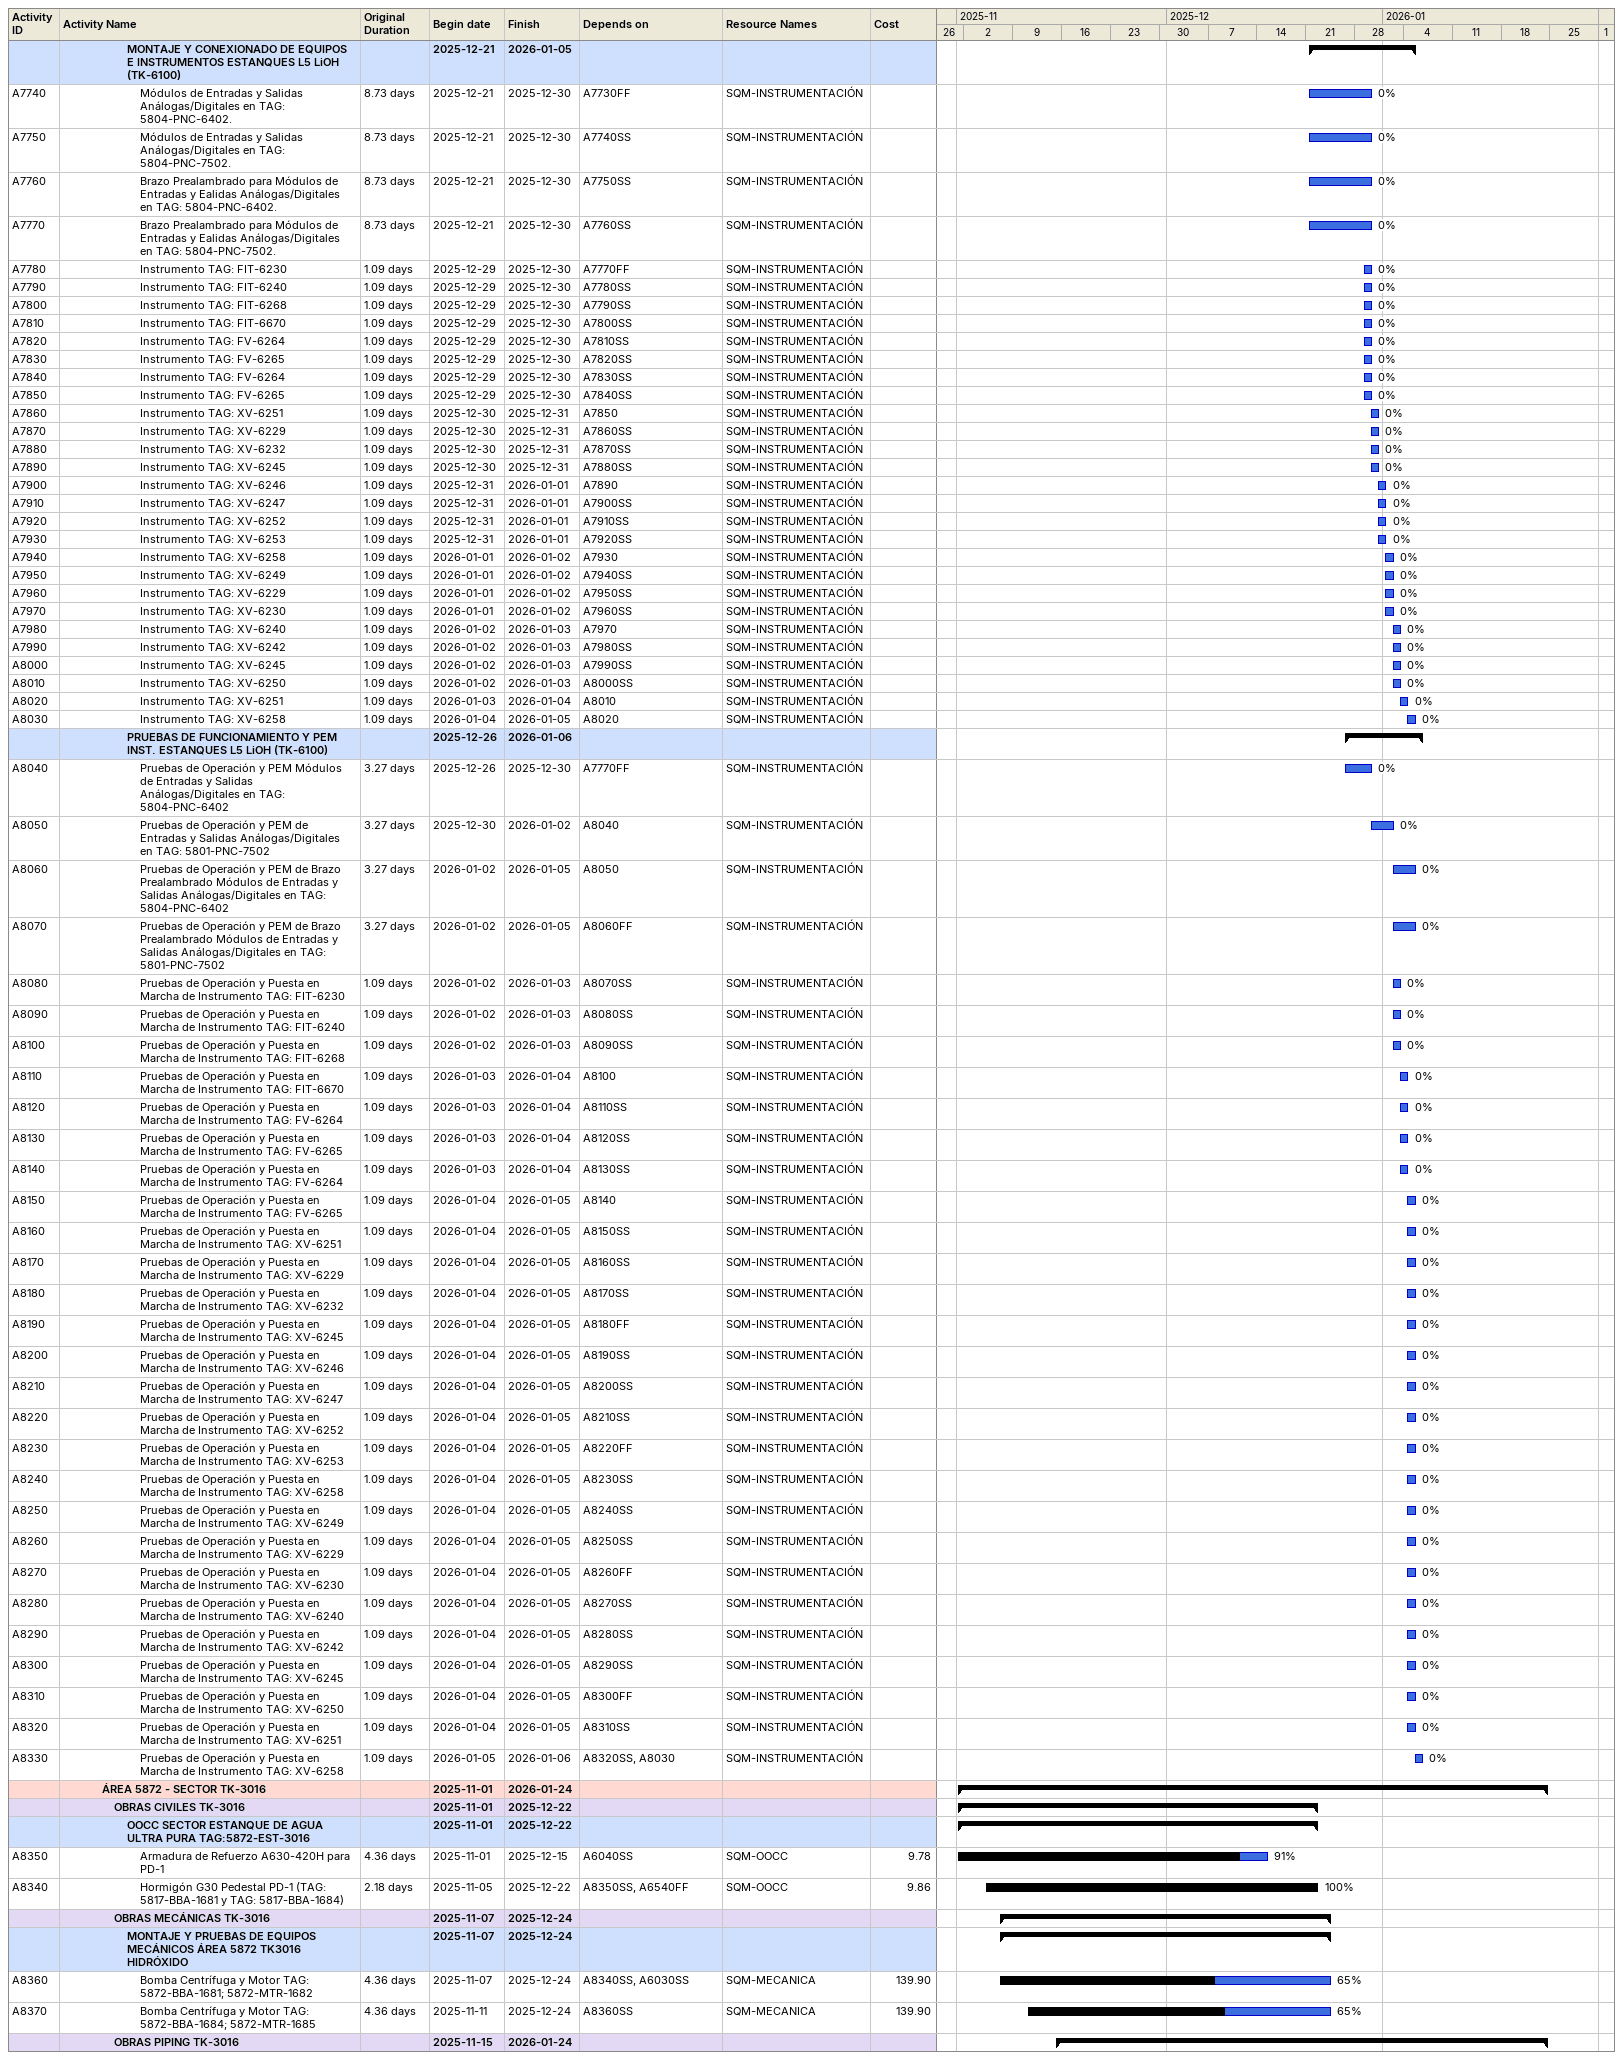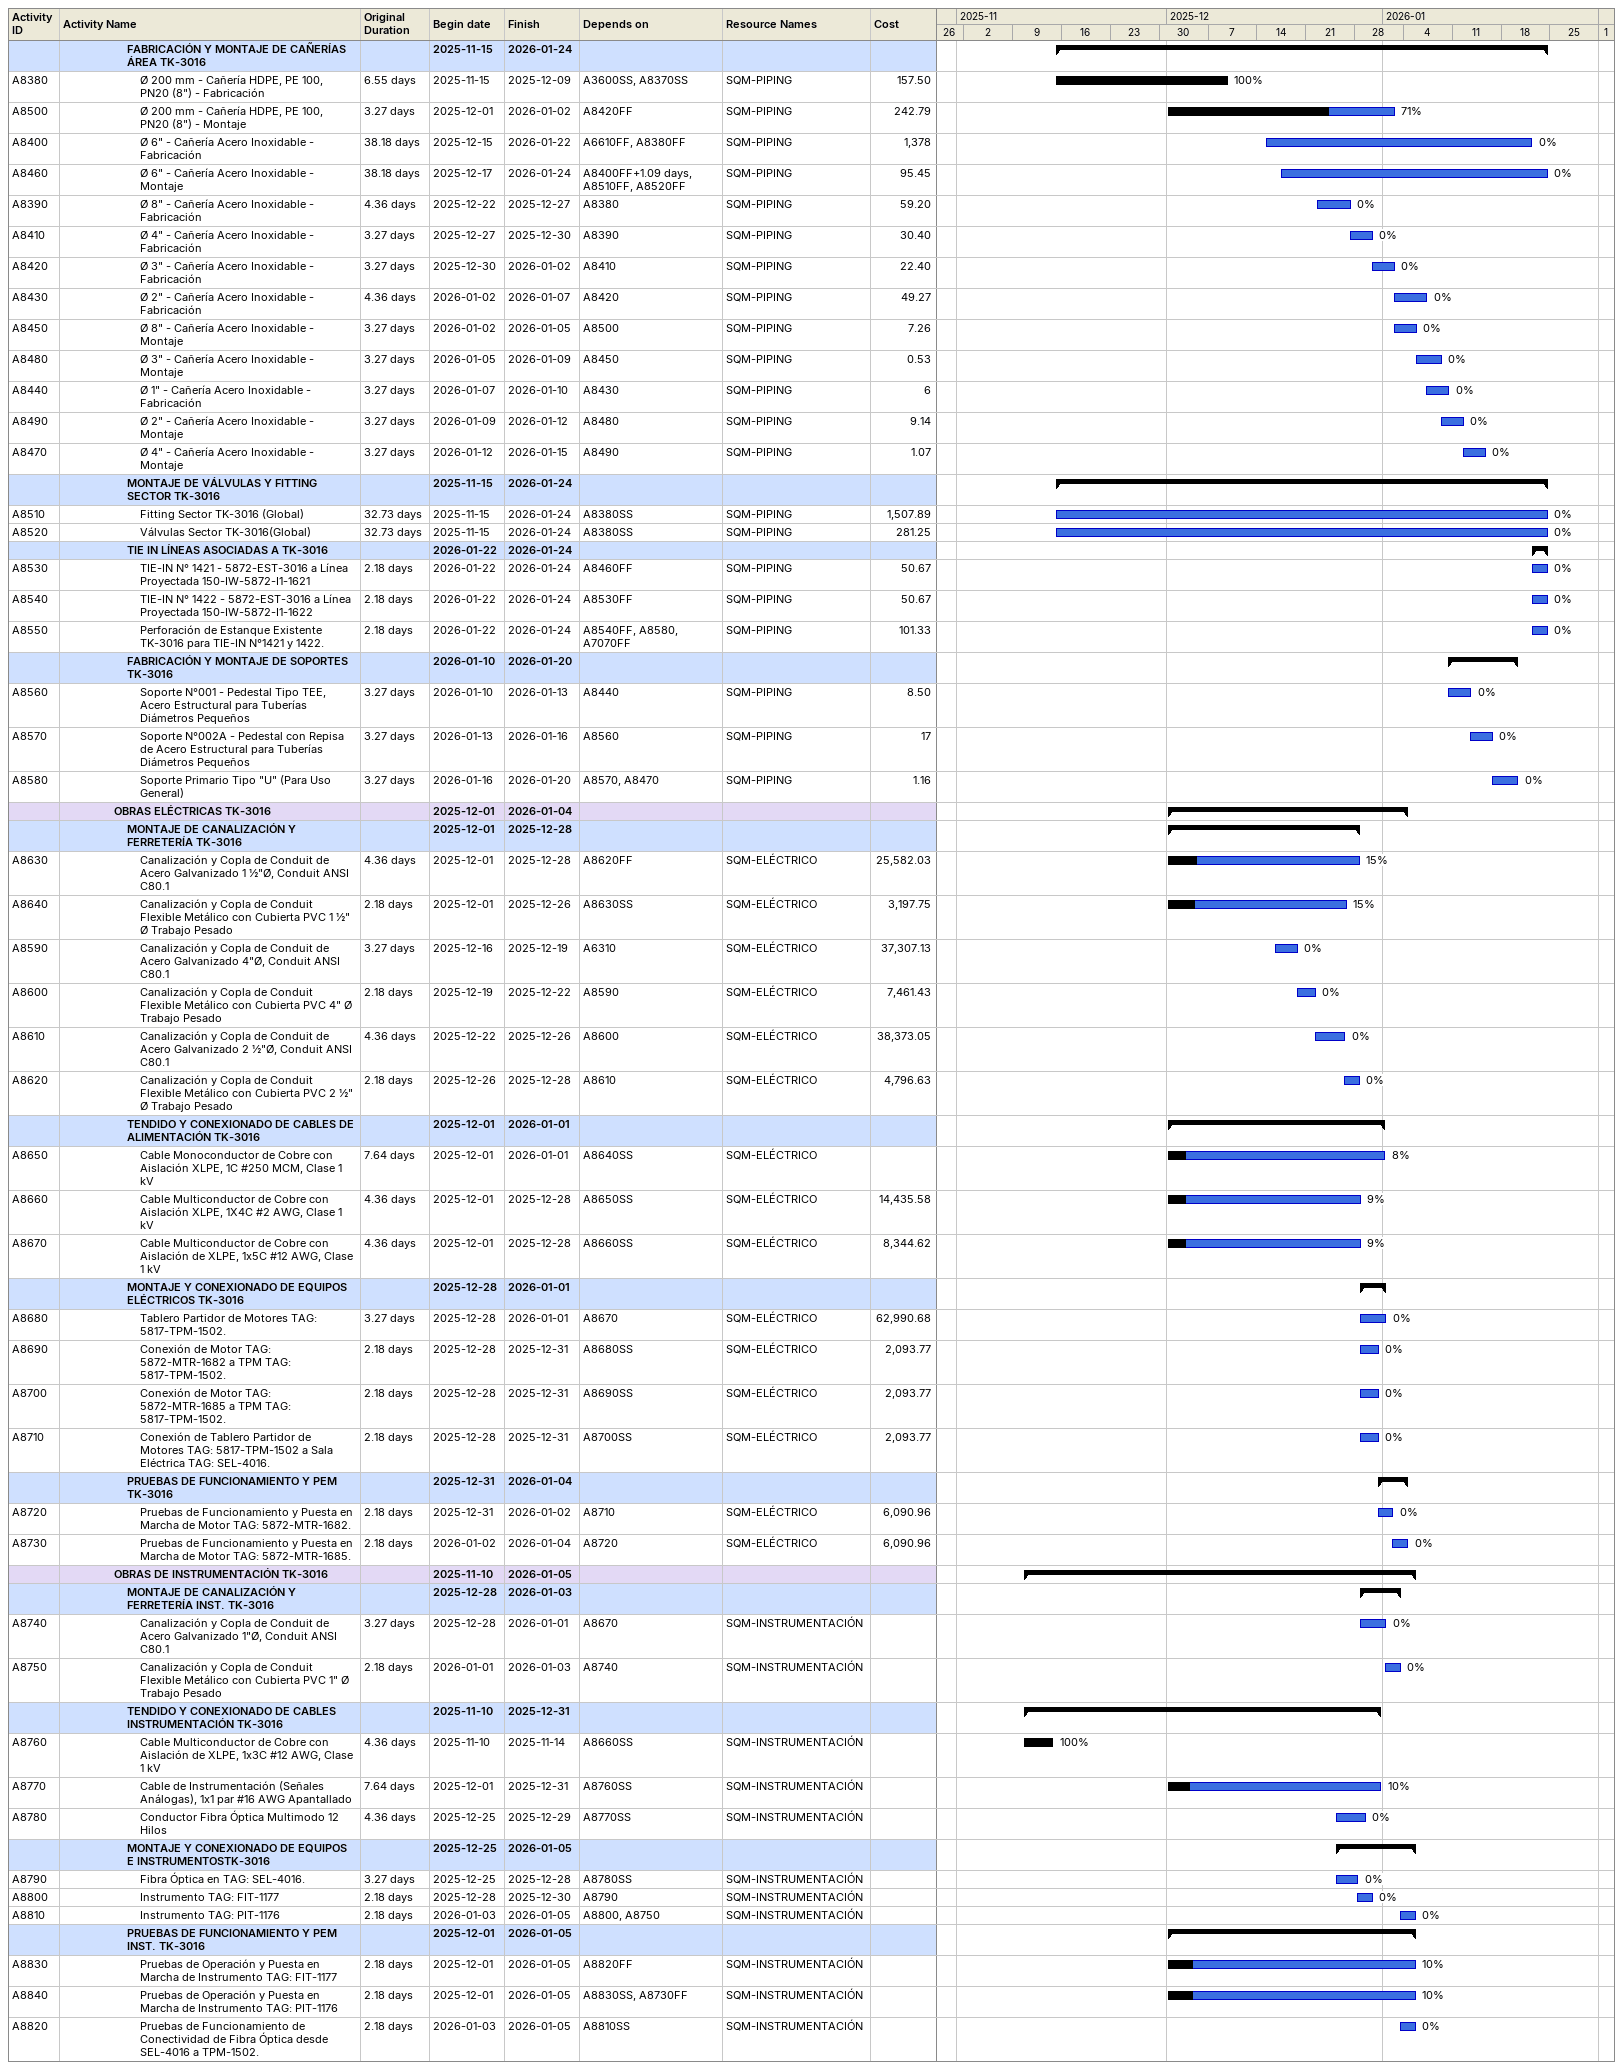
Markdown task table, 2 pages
| ID | Level | Task | Original duration | Start | Finish | Predecessors | Resources | % complete | Cost |
|---|---|---|---|---|---|---|---|---|---|
|  | 6 | **MONTAJE Y CONEXIONADO DE EQUIPOS E INSTRUMENTOS ESTANQUES L5 LiOH (TK-6100)** |  | 2025-12-21 | 2026-01-05 |  |  |  |  |
| A7740 | 7 | Módulos de Entradas y Salidas Análogas/Digitales en TAG: 5804-PNC-6402. | 8.73d | 2025-12-21 | 2025-12-30 | A7730FF | SQM-INSTRUMENTACIÓN | 0 |  |
| A7750 | 7 | Módulos de Entradas y Salidas Análogas/Digitales en TAG: 5804-PNC-7502. | 8.73d | 2025-12-21 | 2025-12-30 | A7740SS | SQM-INSTRUMENTACIÓN | 0 |  |
| A7760 | 7 | Brazo Prealambrado para Módulos de Entradas y Ealidas Análogas/Digitales en TAG: 5804-PNC-6402. | 8.73d | 2025-12-21 | 2025-12-30 | A7750SS | SQM-INSTRUMENTACIÓN | 0 |  |
| A7770 | 7 | Brazo Prealambrado para Módulos de Entradas y Ealidas Análogas/Digitales en TAG: 5804-PNC-7502. | 8.73d | 2025-12-21 | 2025-12-30 | A7760SS | SQM-INSTRUMENTACIÓN | 0 |  |
| A7780 | 7 | Instrumento TAG: FIT-6230 | 1.09d | 2025-12-29 | 2025-12-30 | A7770FF | SQM-INSTRUMENTACIÓN | 0 |  |
| A7790 | 7 | Instrumento TAG: FIT-6240 | 1.09d | 2025-12-29 | 2025-12-30 | A7780SS | SQM-INSTRUMENTACIÓN | 0 |  |
| A7800 | 7 | Instrumento TAG: FIT-6268 | 1.09d | 2025-12-29 | 2025-12-30 | A7790SS | SQM-INSTRUMENTACIÓN | 0 |  |
| A7810 | 7 | Instrumento TAG: FIT-6670 | 1.09d | 2025-12-29 | 2025-12-30 | A7800SS | SQM-INSTRUMENTACIÓN | 0 |  |
| A7820 | 7 | Instrumento TAG: FV-6264 | 1.09d | 2025-12-29 | 2025-12-30 | A7810SS | SQM-INSTRUMENTACIÓN | 0 |  |
| A7830 | 7 | Instrumento TAG: FV-6265 | 1.09d | 2025-12-29 | 2025-12-30 | A7820SS | SQM-INSTRUMENTACIÓN | 0 |  |
| A7840 | 7 | Instrumento TAG: FV-6264 | 1.09d | 2025-12-29 | 2025-12-30 | A7830SS | SQM-INSTRUMENTACIÓN | 0 |  |
| A7850 | 7 | Instrumento TAG: FV-6265 | 1.09d | 2025-12-29 | 2025-12-30 | A7840SS | SQM-INSTRUMENTACIÓN | 0 |  |
| A7860 | 7 | Instrumento TAG: XV-6251 | 1.09d | 2025-12-30 | 2025-12-31 | A7850 | SQM-INSTRUMENTACIÓN | 0 |  |
| A7870 | 7 | Instrumento TAG: XV-6229 | 1.09d | 2025-12-30 | 2025-12-31 | A7860SS | SQM-INSTRUMENTACIÓN | 0 |  |
| A7880 | 7 | Instrumento TAG: XV-6232 | 1.09d | 2025-12-30 | 2025-12-31 | A7870SS | SQM-INSTRUMENTACIÓN | 0 |  |
| A7890 | 7 | Instrumento TAG: XV-6245 | 1.09d | 2025-12-30 | 2025-12-31 | A7880SS | SQM-INSTRUMENTACIÓN | 0 |  |
| A7900 | 7 | Instrumento TAG: XV-6246 | 1.09d | 2025-12-31 | 2026-01-01 | A7890 | SQM-INSTRUMENTACIÓN | 0 |  |
| A7910 | 7 | Instrumento TAG: XV-6247 | 1.09d | 2025-12-31 | 2026-01-01 | A7900SS | SQM-INSTRUMENTACIÓN | 0 |  |
| A7920 | 7 | Instrumento TAG: XV-6252 | 1.09d | 2025-12-31 | 2026-01-01 | A7910SS | SQM-INSTRUMENTACIÓN | 0 |  |
| A7930 | 7 | Instrumento TAG: XV-6253 | 1.09d | 2025-12-31 | 2026-01-01 | A7920SS | SQM-INSTRUMENTACIÓN | 0 |  |
| A7940 | 7 | Instrumento TAG: XV-6258 | 1.09d | 2026-01-01 | 2026-01-02 | A7930 | SQM-INSTRUMENTACIÓN | 0 |  |
| A7950 | 7 | Instrumento TAG: XV-6249 | 1.09d | 2026-01-01 | 2026-01-02 | A7940SS | SQM-INSTRUMENTACIÓN | 0 |  |
| A7960 | 7 | Instrumento TAG: XV-6229 | 1.09d | 2026-01-01 | 2026-01-02 | A7950SS | SQM-INSTRUMENTACIÓN | 0 |  |
| A7970 | 7 | Instrumento TAG: XV-6230 | 1.09d | 2026-01-01 | 2026-01-02 | A7960SS | SQM-INSTRUMENTACIÓN | 0 |  |
| A7980 | 7 | Instrumento TAG: XV-6240 | 1.09d | 2026-01-02 | 2026-01-03 | A7970 | SQM-INSTRUMENTACIÓN | 0 |  |
| A7990 | 7 | Instrumento TAG: XV-6242 | 1.09d | 2026-01-02 | 2026-01-03 | A7980SS | SQM-INSTRUMENTACIÓN | 0 |  |
| A8000 | 7 | Instrumento TAG: XV-6245 | 1.09d | 2026-01-02 | 2026-01-03 | A7990SS | SQM-INSTRUMENTACIÓN | 0 |  |
| A8010 | 7 | Instrumento TAG: XV-6250 | 1.09d | 2026-01-02 | 2026-01-03 | A8000SS | SQM-INSTRUMENTACIÓN | 0 |  |
| A8020 | 7 | Instrumento TAG: XV-6251 | 1.09d | 2026-01-03 | 2026-01-04 | A8010 | SQM-INSTRUMENTACIÓN | 0 |  |
| A8030 | 7 | Instrumento TAG: XV-6258 | 1.09d | 2026-01-04 | 2026-01-05 | A8020 | SQM-INSTRUMENTACIÓN | 0 |  |
|  | 6 | **PRUEBAS DE FUNCIONAMIENTO Y PEM INST. ESTANQUES L5 LiOH (TK-6100)** |  | 2025-12-26 | 2026-01-06 |  |  |  |  |
| A8040 | 7 | Pruebas de Operación y PEM Módulos de Entradas y Salidas Análogas/Digitales en TAG: 5804-PNC-6402 | 3.27d | 2025-12-26 | 2025-12-30 | A7770FF | SQM-INSTRUMENTACIÓN | 0 |  |
| A8050 | 7 | Pruebas de Operación y PEM de Entradas y Salidas Análogas/Digitales en TAG: 5801-PNC-7502 | 3.27d | 2025-12-30 | 2026-01-02 | A8040 | SQM-INSTRUMENTACIÓN | 0 |  |
| A8060 | 7 | Pruebas de Operación y PEM de Brazo Prealambrado Módulos de Entradas y Salidas Análogas/Digitales en TAG: 5804-PNC-6402 | 3.27d | 2026-01-02 | 2026-01-05 | A8050 | SQM-INSTRUMENTACIÓN | 0 |  |
| A8070 | 7 | Pruebas de Operación y PEM de Brazo Prealambrado Módulos de Entradas y Salidas Análogas/Digitales en TAG: 5801-PNC-7502 | 3.27d | 2026-01-02 | 2026-01-05 | A8060FF | SQM-INSTRUMENTACIÓN | 0 |  |
| A8080 | 7 | Pruebas de Operación y Puesta en Marcha de Instrumento TAG: FIT-6230 | 1.09d | 2026-01-02 | 2026-01-03 | A8070SS | SQM-INSTRUMENTACIÓN | 0 |  |
| A8090 | 7 | Pruebas de Operación y Puesta en Marcha de Instrumento TAG: FIT-6240 | 1.09d | 2026-01-02 | 2026-01-03 | A8080SS | SQM-INSTRUMENTACIÓN | 0 |  |
| A8100 | 7 | Pruebas de Operación y Puesta en Marcha de Instrumento TAG: FIT-6268 | 1.09d | 2026-01-02 | 2026-01-03 | A8090SS | SQM-INSTRUMENTACIÓN | 0 |  |
| A8110 | 7 | Pruebas de Operación y Puesta en Marcha de Instrumento TAG: FIT-6670 | 1.09d | 2026-01-03 | 2026-01-04 | A8100 | SQM-INSTRUMENTACIÓN | 0 |  |
| A8120 | 7 | Pruebas de Operación y Puesta en Marcha de Instrumento TAG: FV-6264 | 1.09d | 2026-01-03 | 2026-01-04 | A8110SS | SQM-INSTRUMENTACIÓN | 0 |  |
| A8130 | 7 | Pruebas de Operación y Puesta en Marcha de Instrumento TAG: FV-6265 | 1.09d | 2026-01-03 | 2026-01-04 | A8120SS | SQM-INSTRUMENTACIÓN | 0 |  |
| A8140 | 7 | Pruebas de Operación y Puesta en Marcha de Instrumento TAG: FV-6264 | 1.09d | 2026-01-03 | 2026-01-04 | A8130SS | SQM-INSTRUMENTACIÓN | 0 |  |
| A8150 | 7 | Pruebas de Operación y Puesta en Marcha de Instrumento TAG: FV-6265 | 1.09d | 2026-01-04 | 2026-01-05 | A8140 | SQM-INSTRUMENTACIÓN | 0 |  |
| A8160 | 7 | Pruebas de Operación y Puesta en Marcha de Instrumento TAG: XV-6251 | 1.09d | 2026-01-04 | 2026-01-05 | A8150SS | SQM-INSTRUMENTACIÓN | 0 |  |
| A8170 | 7 | Pruebas de Operación y Puesta en Marcha de Instrumento TAG: XV-6229 | 1.09d | 2026-01-04 | 2026-01-05 | A8160SS | SQM-INSTRUMENTACIÓN | 0 |  |
| A8180 | 7 | Pruebas de Operación y Puesta en Marcha de Instrumento TAG: XV-6232 | 1.09d | 2026-01-04 | 2026-01-05 | A8170SS | SQM-INSTRUMENTACIÓN | 0 |  |
| A8190 | 7 | Pruebas de Operación y Puesta en Marcha de Instrumento TAG: XV-6245 | 1.09d | 2026-01-04 | 2026-01-05 | A8180FF | SQM-INSTRUMENTACIÓN | 0 |  |
| A8200 | 7 | Pruebas de Operación y Puesta en Marcha de Instrumento TAG: XV-6246 | 1.09d | 2026-01-04 | 2026-01-05 | A8190SS | SQM-INSTRUMENTACIÓN | 0 |  |
| A8210 | 7 | Pruebas de Operación y Puesta en Marcha de Instrumento TAG: XV-6247 | 1.09d | 2026-01-04 | 2026-01-05 | A8200SS | SQM-INSTRUMENTACIÓN | 0 |  |
| A8220 | 7 | Pruebas de Operación y Puesta en Marcha de Instrumento TAG: XV-6252 | 1.09d | 2026-01-04 | 2026-01-05 | A8210SS | SQM-INSTRUMENTACIÓN | 0 |  |
| A8230 | 7 | Pruebas de Operación y Puesta en Marcha de Instrumento TAG: XV-6253 | 1.09d | 2026-01-04 | 2026-01-05 | A8220FF | SQM-INSTRUMENTACIÓN | 0 |  |
| A8240 | 7 | Pruebas de Operación y Puesta en Marcha de Instrumento TAG: XV-6258 | 1.09d | 2026-01-04 | 2026-01-05 | A8230SS | SQM-INSTRUMENTACIÓN | 0 |  |
| A8250 | 7 | Pruebas de Operación y Puesta en Marcha de Instrumento TAG: XV-6249 | 1.09d | 2026-01-04 | 2026-01-05 | A8240SS | SQM-INSTRUMENTACIÓN | 0 |  |
| A8260 | 7 | Pruebas de Operación y Puesta en Marcha de Instrumento TAG: XV-6229 | 1.09d | 2026-01-04 | 2026-01-05 | A8250SS | SQM-INSTRUMENTACIÓN | 0 |  |
| A8270 | 7 | Pruebas de Operación y Puesta en Marcha de Instrumento TAG: XV-6230 | 1.09d | 2026-01-04 | 2026-01-05 | A8260FF | SQM-INSTRUMENTACIÓN | 0 |  |
| A8280 | 7 | Pruebas de Operación y Puesta en Marcha de Instrumento TAG: XV-6240 | 1.09d | 2026-01-04 | 2026-01-05 | A8270SS | SQM-INSTRUMENTACIÓN | 0 |  |
| A8290 | 7 | Pruebas de Operación y Puesta en Marcha de Instrumento TAG: XV-6242 | 1.09d | 2026-01-04 | 2026-01-05 | A8280SS | SQM-INSTRUMENTACIÓN | 0 |  |
| A8300 | 7 | Pruebas de Operación y Puesta en Marcha de Instrumento TAG: XV-6245 | 1.09d | 2026-01-04 | 2026-01-05 | A8290SS | SQM-INSTRUMENTACIÓN | 0 |  |
| A8310 | 7 | Pruebas de Operación y Puesta en Marcha de Instrumento TAG: XV-6250 | 1.09d | 2026-01-04 | 2026-01-05 | A8300FF | SQM-INSTRUMENTACIÓN | 0 |  |
| A8320 | 7 | Pruebas de Operación y Puesta en Marcha de Instrumento TAG: XV-6251 | 1.09d | 2026-01-04 | 2026-01-05 | A8310SS | SQM-INSTRUMENTACIÓN | 0 |  |
| A8330 | 7 | Pruebas de Operación y Puesta en Marcha de Instrumento TAG: XV-6258 | 1.09d | 2026-01-05 | 2026-01-06 | A8320SS, A8030 | SQM-INSTRUMENTACIÓN | 0 |  |
|  | 4 | **ÁREA 5872 - SECTOR TK-3016** |  | 2025-11-01 | 2026-01-24 |  |  |  |  |
|  | 5 | **OBRAS CIVILES TK-3016** |  | 2025-11-01 | 2025-12-22 |  |  |  |  |
|  | 6 | **OOCC SECTOR ESTANQUE DE AGUA ULTRA PURA TAG:5872-EST-3016** |  | 2025-11-01 | 2025-12-22 |  |  |  |  |
| A8350 | 7 | Armadura de Refuerzo A630-420H para PD-1 | 4.36d | 2025-11-01 | 2025-12-15 | A6040SS | SQM-OOCC | 91 | 9.78 |
| A8340 | 7 | Hormigón G30 Pedestal PD-1 (TAG: 5817-BBA-1681 y TAG: 5817-BBA-1684) | 2.18d | 2025-11-05 | 2025-12-22 | A8350SS, A6540FF | SQM-OOCC | 100 | 9.86 |
|  | 5 | **OBRAS MECÁNICAS TK-3016** |  | 2025-11-07 | 2025-12-24 |  |  |  |  |
|  | 6 | **MONTAJE Y PRUEBAS DE EQUIPOS MECÁNICOS ÁREA 5872 TK3016 HIDRÓXIDO** |  | 2025-11-07 | 2025-12-24 |  |  |  |  |
| A8360 | 7 | Bomba Centrífuga y Motor TAG: 5872-BBA-1681; 5872-MTR-1682 | 4.36d | 2025-11-07 | 2025-12-24 | A8340SS, A6030SS | SQM-MECANICA | 65 | 139.90 |
| A8370 | 7 | Bomba Centrífuga y Motor TAG: 5872-BBA-1684; 5872-MTR-1685 | 4.36d | 2025-11-11 | 2025-12-24 | A8360SS | SQM-MECANICA | 65 | 139.90 |
|  | 5 | **OBRAS PIPING TK-3016** |  | 2025-11-15 | 2026-01-24 |  |  |  |  |
|  | 6 | **FABRICACIÓN Y MONTAJE DE CAÑERÍAS ÁREA TK-3016** |  | 2025-11-15 | 2026-01-24 |  |  |  |  |
| A8380 | 7 | Ø 200 mm - Cañería HDPE, PE 100, PN20 (8") - Fabricación | 6.55d | 2025-11-15 | 2025-12-09 | A3600SS, A8370SS | SQM-PIPING | 100 | 157.50 |
| A8500 | 7 | Ø 200 mm - Cañería HDPE, PE 100, PN20 (8") - Montaje | 3.27d | 2025-12-01 | 2026-01-02 | A8420FF | SQM-PIPING | 71 | 242.79 |
| A8400 | 7 | Ø 6" - Cañería Acero Inoxidable - Fabricación | 38.18d | 2025-12-15 | 2026-01-22 | A6610FF, A8380FF | SQM-PIPING | 0 | 1378 |
| A8460 | 7 | Ø 6" - Cañería Acero Inoxidable - Montaje | 38.18d | 2025-12-17 | 2026-01-24 | A8400FF+1.09d, A8510FF, A8520FF | SQM-PIPING | 0 | 95.45 |
| A8390 | 7 | Ø 8" - Cañería Acero Inoxidable - Fabricación | 4.36d | 2025-12-22 | 2025-12-27 | A8380 | SQM-PIPING | 0 | 59.20 |
| A8410 | 7 | Ø 4" - Cañería Acero Inoxidable - Fabricación | 3.27d | 2025-12-27 | 2025-12-30 | A8390 | SQM-PIPING | 0 | 30.40 |
| A8420 | 7 | Ø 3" - Cañería Acero Inoxidable - Fabricación | 3.27d | 2025-12-30 | 2026-01-02 | A8410 | SQM-PIPING | 0 | 22.40 |
| A8430 | 7 | Ø 2" - Cañería Acero Inoxidable - Fabricación | 4.36d | 2026-01-02 | 2026-01-07 | A8420 | SQM-PIPING | 0 | 49.27 |
| A8450 | 7 | Ø 8" - Cañería Acero Inoxidable - Montaje | 3.27d | 2026-01-02 | 2026-01-05 | A8500 | SQM-PIPING | 0 | 7.26 |
| A8480 | 7 | Ø 3" - Cañería Acero Inoxidable - Montaje | 3.27d | 2026-01-05 | 2026-01-09 | A8450 | SQM-PIPING | 0 | 0.53 |
| A8440 | 7 | Ø 1" - Cañería Acero Inoxidable - Fabricación | 3.27d | 2026-01-07 | 2026-01-10 | A8430 | SQM-PIPING | 0 | 6 |
| A8490 | 7 | Ø 2" - Cañería Acero Inoxidable - Montaje | 3.27d | 2026-01-09 | 2026-01-12 | A8480 | SQM-PIPING | 0 | 9.14 |
| A8470 | 7 | Ø 4" - Cañería Acero Inoxidable - Montaje | 3.27d | 2026-01-12 | 2026-01-15 | A8490 | SQM-PIPING | 0 | 1.07 |
|  | 6 | **MONTAJE DE VÁLVULAS Y FITTING SECTOR TK-3016** |  | 2025-11-15 | 2026-01-24 |  |  |  |  |
| A8510 | 7 | Fitting Sector TK-3016 (Global) | 32.73d | 2025-11-15 | 2026-01-24 | A8380SS | SQM-PIPING | 0 | 1507.89 |
| A8520 | 7 | Válvulas Sector TK-3016(Global) | 32.73d | 2025-11-15 | 2026-01-24 | A8380SS | SQM-PIPING | 0 | 281.25 |
|  | 6 | **TIE IN LÍNEAS ASOCIADAS A TK-3016** |  | 2026-01-22 | 2026-01-24 |  |  |  |  |
| A8530 | 7 | TIE-IN N° 1421 - 5872-EST-3016 a Línea Proyectada 150-IW-5872-I1-1621 | 2.18d | 2026-01-22 | 2026-01-24 | A8460FF | SQM-PIPING | 0 | 50.67 |
| A8540 | 7 | TIE-IN N° 1422 - 5872-EST-3016 a Línea Proyectada 150-IW-5872-I1-1622 | 2.18d | 2026-01-22 | 2026-01-24 | A8530FF | SQM-PIPING | 0 | 50.67 |
| A8550 | 7 | Perforación de Estanque Existente TK-3016 para TIE-IN N°1421 y 1422. | 2.18d | 2026-01-22 | 2026-01-24 | A8540FF, A8580, A7070FF | SQM-PIPING | 0 | 101.33 |
|  | 6 | **FABRICACIÓN Y MONTAJE DE SOPORTES TK-3016** |  | 2026-01-10 | 2026-01-20 |  |  |  |  |
| A8560 | 7 | Soporte N°001 - Pedestal Tipo TEE, Acero Estructural para Tuberías Diámetros Pequeños | 3.27d | 2026-01-10 | 2026-01-13 | A8440 | SQM-PIPING | 0 | 8.50 |
| A8570 | 7 | Soporte N°002A - Pedestal con Repisa de Acero Estructural para Tuberías Diámetros Pequeños | 3.27d | 2026-01-13 | 2026-01-16 | A8560 | SQM-PIPING | 0 | 17 |
| A8580 | 7 | Soporte Primario Tipo "U" (Para Uso General) | 3.27d | 2026-01-16 | 2026-01-20 | A8570, A8470 | SQM-PIPING | 0 | 1.16 |
|  | 5 | **OBRAS ELÉCTRICAS TK-3016** |  | 2025-12-01 | 2026-01-04 |  |  |  |  |
|  | 6 | **MONTAJE DE CANALIZACIÓN Y FERRETERÍA TK-3016** |  | 2025-12-01 | 2025-12-28 |  |  |  |  |
| A8630 | 7 | Canalización y Copla de Conduit de Acero Galvanizado 1 ½"Ø, Conduit ANSI C80.1 | 4.36d | 2025-12-01 | 2025-12-28 | A8620FF | SQM-ELÉCTRICO | 15 | 25582.03 |
| A8640 | 7 | Canalización y Copla de Conduit Flexible Metálico con Cubierta PVC 1 ½" Ø Trabajo Pesado | 2.18d | 2025-12-01 | 2025-12-26 | A8630SS | SQM-ELÉCTRICO | 15 | 3197.75 |
| A8590 | 7 | Canalización y Copla de Conduit de Acero Galvanizado 4"Ø, Conduit ANSI C80.1 | 3.27d | 2025-12-16 | 2025-12-19 | A6310 | SQM-ELÉCTRICO | 0 | 37307.13 |
| A8600 | 7 | Canalización y Copla de Conduit Flexible Metálico con Cubierta PVC 4" Ø Trabajo Pesado | 2.18d | 2025-12-19 | 2025-12-22 | A8590 | SQM-ELÉCTRICO | 0 | 7461.43 |
| A8610 | 7 | Canalización y Copla de Conduit de Acero Galvanizado 2 ½"Ø, Conduit ANSI C80.1 | 4.36d | 2025-12-22 | 2025-12-26 | A8600 | SQM-ELÉCTRICO | 0 | 38373.05 |
| A8620 | 7 | Canalización y Copla de Conduit Flexible Metálico con Cubierta PVC 2 ½" Ø Trabajo Pesado | 2.18d | 2025-12-26 | 2025-12-28 | A8610 | SQM-ELÉCTRICO | 0 | 4796.63 |
|  | 6 | **TENDIDO Y CONEXIONADO DE CABLES DE ALIMENTACIÓN TK-3016** |  | 2025-12-01 | 2026-01-01 |  |  |  |  |
| A8650 | 7 | Cable Monoconductor de Cobre con Aislación XLPE, 1C #250 MCM, Clase 1 kV | 7.64d | 2025-12-01 | 2026-01-01 | A8640SS | SQM-ELÉCTRICO | 8 |  |
| A8660 | 7 | Cable Multiconductor de Cobre con Aislación XLPE, 1X4C #2 AWG, Clase 1 kV | 4.36d | 2025-12-01 | 2025-12-28 | A8650SS | SQM-ELÉCTRICO | 9 | 14435.58 |
| A8670 | 7 | Cable Multiconductor de Cobre con Aislación de XLPE, 1x5C #12 AWG, Clase 1 kV | 4.36d | 2025-12-01 | 2025-12-28 | A8660SS | SQM-ELÉCTRICO | 9 | 8344.62 |
|  | 6 | **MONTAJE Y CONEXIONADO DE EQUIPOS ELÉCTRICOS TK-3016** |  | 2025-12-28 | 2026-01-01 |  |  |  |  |
| A8680 | 7 | Tablero Partidor de Motores TAG: 5817-TPM-1502. | 3.27d | 2025-12-28 | 2026-01-01 | A8670 | SQM-ELÉCTRICO | 0 | 62990.68 |
| A8690 | 7 | Conexión de Motor TAG: 5872-MTR-1682 a TPM TAG: 5817-TPM-1502. | 2.18d | 2025-12-28 | 2025-12-31 | A8680SS | SQM-ELÉCTRICO | 0 | 2093.77 |
| A8700 | 7 | Conexión de Motor TAG: 5872-MTR-1685 a TPM TAG: 5817-TPM-1502. | 2.18d | 2025-12-28 | 2025-12-31 | A8690SS | SQM-ELÉCTRICO | 0 | 2093.77 |
| A8710 | 7 | Conexión de Tablero Partidor de Motores TAG: 5817-TPM-1502 a Sala Eléctrica TAG: SEL-4016. | 2.18d | 2025-12-28 | 2025-12-31 | A8700SS | SQM-ELÉCTRICO | 0 | 2093.77 |
|  | 6 | **PRUEBAS DE FUNCIONAMIENTO Y PEM TK-3016** |  | 2025-12-31 | 2026-01-04 |  |  |  |  |
| A8720 | 7 | Pruebas de Funcionamiento y Puesta en Marcha de Motor TAG: 5872-MTR-1682. | 2.18d | 2025-12-31 | 2026-01-02 | A8710 | SQM-ELÉCTRICO | 0 | 6090.96 |
| A8730 | 7 | Pruebas de Funcionamiento y Puesta en Marcha de Motor TAG: 5872-MTR-1685. | 2.18d | 2026-01-02 | 2026-01-04 | A8720 | SQM-ELÉCTRICO | 0 | 6090.96 |
|  | 5 | **OBRAS DE INSTRUMENTACIÓN TK-3016** |  | 2025-11-10 | 2026-01-05 |  |  |  |  |
|  | 6 | **MONTAJE DE CANALIZACIÓN Y FERRETERÍA INST. TK-3016** |  | 2025-12-28 | 2026-01-03 |  |  |  |  |
| A8740 | 7 | Canalización y Copla de Conduit de Acero Galvanizado 1"Ø, Conduit ANSI C80.1 | 3.27d | 2025-12-28 | 2026-01-01 | A8670 | SQM-INSTRUMENTACIÓN | 0 |  |
| A8750 | 7 | Canalización y Copla de Conduit Flexible Metálico con Cubierta PVC 1" Ø Trabajo Pesado | 2.18d | 2026-01-01 | 2026-01-03 | A8740 | SQM-INSTRUMENTACIÓN | 0 |  |
|  | 6 | **TENDIDO Y CONEXIONADO DE CABLES INSTRUMENTACIÓN TK-3016** |  | 2025-11-10 | 2025-12-31 |  |  |  |  |
| A8760 | 7 | Cable Multiconductor de Cobre con Aislación de XLPE, 1x3C #12 AWG, Clase 1 kV | 4.36d | 2025-11-10 | 2025-11-14 | A8660SS | SQM-INSTRUMENTACIÓN | 100 |  |
| A8770 | 7 | Cable de Instrumentación (Señales Análogas), 1x1 par #16 AWG Apantallado | 7.64d | 2025-12-01 | 2025-12-31 | A8760SS | SQM-INSTRUMENTACIÓN | 10 |  |
| A8780 | 7 | Conductor Fibra Óptica Multimodo 12 Hilos | 4.36d | 2025-12-25 | 2025-12-29 | A8770SS | SQM-INSTRUMENTACIÓN | 0 |  |
|  | 6 | **MONTAJE Y CONEXIONADO DE EQUIPOS E INSTRUMENTOSTK-3016** |  | 2025-12-25 | 2026-01-05 |  |  |  |  |
| A8790 | 7 | Fibra Óptica en TAG: SEL-4016. | 3.27d | 2025-12-25 | 2025-12-28 | A8780SS | SQM-INSTRUMENTACIÓN | 0 |  |
| A8800 | 7 | Instrumento TAG: FIT-1177 | 2.18d | 2025-12-28 | 2025-12-30 | A8790 | SQM-INSTRUMENTACIÓN | 0 |  |
| A8810 | 7 | Instrumento TAG: PIT-1176 | 2.18d | 2026-01-03 | 2026-01-05 | A8800, A8750 | SQM-INSTRUMENTACIÓN | 0 |  |
|  | 6 | **PRUEBAS DE FUNCIONAMIENTO Y PEM INST. TK-3016** |  | 2025-12-01 | 2026-01-05 |  |  |  |  |
| A8830 | 7 | Pruebas de Operación y Puesta en Marcha de Instrumento TAG: FIT-1177 | 2.18d | 2025-12-01 | 2026-01-05 | A8820FF | SQM-INSTRUMENTACIÓN | 10 |  |
| A8840 | 7 | Pruebas de Operación y Puesta en Marcha de Instrumento TAG: PIT-1176 | 2.18d | 2025-12-01 | 2026-01-05 | A8830SS, A8730FF | SQM-INSTRUMENTACIÓN | 10 |  |
| A8820 | 7 | Pruebas de Funcionamiento de Conectividad de Fibra Óptica desde SEL-4016 a TPM-1502. | 2.18d | 2026-01-03 | 2026-01-05 | A8810SS | SQM-INSTRUMENTACIÓN | 0 |  |
